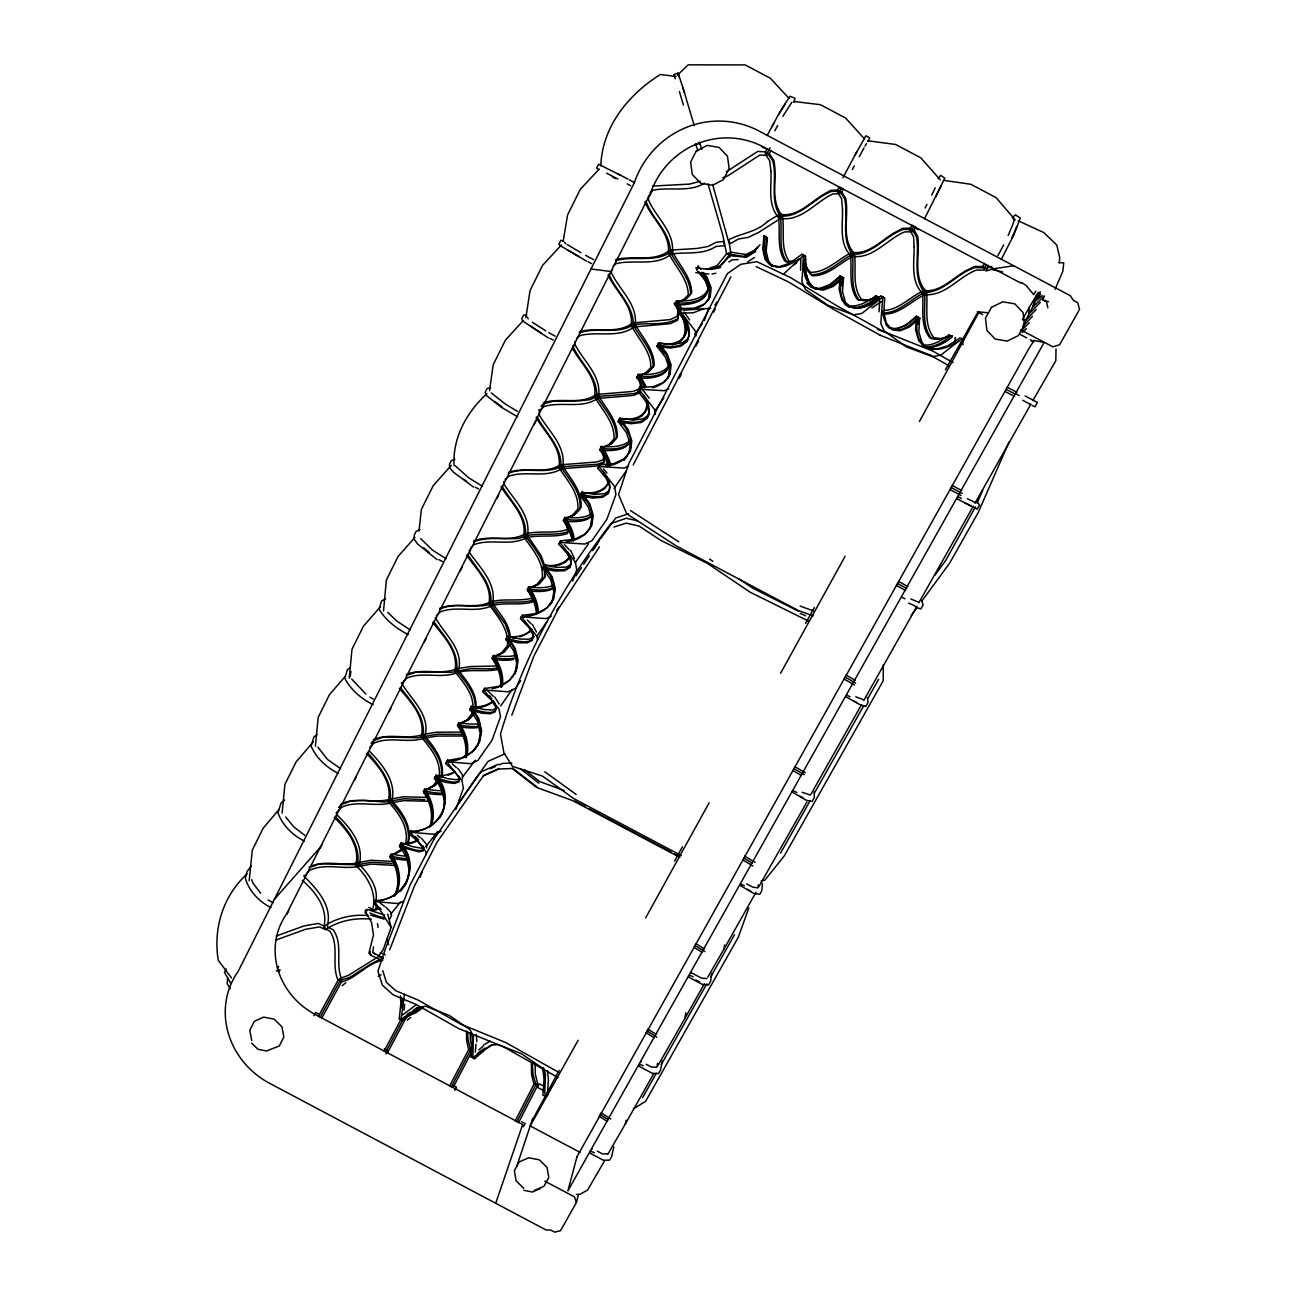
<?xml version="1.0" encoding="UTF-8"?>
<svg xmlns="http://www.w3.org/2000/svg" width="1297" height="1297" viewBox="0 0 1297 1297"><rect width="100%" height="100%" fill="white"/><g stroke="black" fill="none" stroke-linecap="round" stroke-linejoin="round"><path stroke-width="1.5" d="M475.902 707.805C477.377 692.922 466.628 681.055 458.263 670.014L454.971 671.506C462.672 682.027 473.146 692.744 472.902 706.654M509.364 635.53L505.522 624.424L490.769 603.916C493.152 584.136 477.166 569.675 467.568 554.273M568.102 526.631L568.07 531.673C552.49 537.12 534.802 530.878 519.594 538.255C504.355 539.957 488.434 535.953 473.843 541.838M475.026 708.097C476.356 693.23 465.039 681.671 456.625 670.76C459.349 651.11 443.963 636.26 433.668 621.409M531.883 595.307L531.835 598.193C518.346 601.743 504.03 598.047 490.477 601.954L491.028 605.861C504.517 601.986 518.751 605.699 532.175 602.116L532.24 597.544L528.463 590.589L528.236 587.119M442.018 776.968C444.79 760.885 434.576 747.25 424.67 735.788L421.428 737.215C430.653 748.337 441.369 761.047 439.099 776.53M462.397 779.075L462.478 774.795L457.792 768.31M800.573 270.279L800.816 259.06M441.175 776.06C443.671 760.35 432.582 747.542 423.033 736.501C426.065 716.982 411.279 701.726 400.335 687.442M792.094 792.062L806.345 800.281L812.133 801.497L814.338 797.574L814.24 791.592M405.783 842.758C408.782 826.74 398.649 812.976 388.419 801.87L391.613 800.492C401.973 811.598 411.716 825.557 408.701 841.575L406.512 844.379M544.724 1093.711L545.437 1074.273L542.033 1067.853L521.426 1053.715L498.08 1044.539L490.736 1045.252L472.854 1057.574L473.389 1036.06L469.936 1029.623L449.297 1015.454L425.983 1006.31L418.688 1007.056L401.065 1019.491M373.033 908.062C376.503 891.525 367.294 876.594 355.929 865.456L359.074 864.126C368.089 873.854 377.913 885.673 376.098 899.826M407.842 842.337C411.1 826.092 400.595 812.198 390.008 801.173C393.283 781.799 379.146 766.105 367.537 752.406M648.549 195.96L648.387 199.641C655.682 217.28 674.278 231.158 672.462 251.748L668.425 252.558C670.225 232.503 651.905 219.08 644.917 201.846M604.37 456.268L604.078 461.862L597.593 464.245L560.807 466.807C562.412 446.849 545.291 433.052 537.088 416.564M309.318 867.742L319.516 863.802L357.502 864.791C361.02 845.579 347.515 829.432 335.275 816.316M879.058 311.815L879.69 300.791M567.454 526.323L567.259 529.533C553.738 534.153 539.001 530.197 525.22 533.959L525.771 537.915C539.503 534.186 554.159 538.142 567.616 533.472L567.924 528.349L564.341 520.891M803.605 257.13L801.886 281.757L805.388 289.393L827.778 305.265L853.491 314.831L861.792 313.452L882.754 297.045M547.253 1095.722L548.436 1079.671L547.447 1070.609M762.393 883.5L761.874 890.504L759.718 894.33L753.8 893.471L739.793 885.235M882.609 298.942L880.793 323.504L884.278 331.124L906.652 346.996L932.397 356.594L940.714 355.216L960.266 340.041M1059.292 262.837L1059.698 257.357L1056.779 245.084L1043.89 232.601L1018.275 220.83M1038.362 292.36L1029.332 307.259L1028.797 314.263L1022.684 326.601L1032.542 316.241M227.656 977.906L227.186 983.645L230.153 988.736M758.226 884.846L757.967 887.894L752.763 887.132L746.586 883.857M475.286 1052.078L475.983 1044.263M641.269 384.674L640.994 387.754L649.23 398.228M383.523 610.936L386.376 580.002L398.017 556.543L414.91 537.38M708.454 300.596L709.329 291.241L705.211 280.606L697.802 271.316M349.25 678.218L351.99 649.262L363.436 626.208L380.41 606.737M748.807 907.965L738.35 937.164L645.549 1101.445L633.374 1108.789M315.382 746.245L318.203 717.354L329.454 694.673L345.197 676.434M282.098 813.122L284.967 784.28L296.04 761.988L313.404 741.689M249.17 880.793L252.299 850.102L263.194 828.183L279.374 809.069M603.786 454.339L603.251 459.689L596.815 461.991L560.515 464.796L561.066 468.784L596.879 466.028L603.608 463.629L604.207 457.954L600.511 446.59M404.048 1010.201L404.648 1004.381M419.012 531.008L421.347 509.526L433.198 485.662L451.291 465.364M668.295 378.092L669.398 368.364L665.507 357.421L657.109 346.396L658.779 343.008L667.209 354.032L671.1 364.976L669.998 374.703L663.951 382.21L653.461 386.652L639.632 387.495L637.929 390.916M327.46 925.312C332.372 905.241 316.614 888.883 303.693 875.815M323.65 927.647C328.79 908.938 315.625 891.996 302.379 880.323M375.563 954.462L372.774 952.549L373.487 946.956M707.757 977.192L724.066 948.901L724.569 944.978M629.077 452.491L630.196 444.06L626.548 432.841L618.361 421.638L619.966 418.396L628.153 429.615L631.817 440.834L630.488 450.934L624.246 458.846L613.643 463.678L599.733 464.877L598.128 468.152M401.324 1017.561L404.437 994.377M640.702 382.745L639.891 388.63L633.179 391.418L596.442 394.466L597.009 398.487L633.26 395.472L640.28 392.586M350.239 676.321L350.92 671.441M489.553 390.737L493.168 364.83L505.457 340.106L523.145 320.716M711.745 973.285L710.626 981.262L708.519 984.99L702.504 984.472L688.561 977.095L688.723 976.219M590.135 528.884L591.675 518.427L588.254 506.932L580.294 495.551L581.818 492.455L589.795 503.836L593.232 515.347L591.691 525.788L585.255 534.088L574.522 539.309L560.58 540.849L559.039 543.962M525.869 317.733L530.051 290.544L542.551 265.366L561.471 244.906M954.479 343.835L955.484 337.431L955.322 338.322M552.409 600.414L553.868 591.432L550.674 579.662L542.924 568.118L544.367 565.168L552.133 576.727L555.343 588.481L553.608 599.263L546.994 607.936L536.147 613.53L522.14 615.41L520.681 618.377M563.141 241.534L567.6 214.897L580.326 189.265L599.117 169.242M678.25 309.902L677.164 316.338L670.16 319.597L632.985 322.921L633.552 326.974L670.241 323.683L677.569 320.31L678.72 313.452L675.769 304.373M690.669 973.334L690.815 972.474L701.515 978.133L706.816 978.603M657.919 1065.615L684.881 1018.388L685.837 1012.714M514.796 674.245L516.741 663.14L513.758 651.126L506.203 639.421L507.581 636.6L515.152 648.305L518.152 660.335L516.206 671.424L509.429 680.455L498.47 686.405L484.413 688.594L483.035 691.431M600.787 165.935C602.213 126.668 628.218 94.697 660.303 74.496L676.045 76.474M478.48 743.084L480.263 733.567L477.491 721.31L470.13 709.459L471.443 706.768L478.82 718.635L481.609 730.892L479.468 742.306L472.53 751.676L461.456 757.983L447.368 760.48L446.055 763.155M662.248 1061.011L660.578 1069.928L658.503 1073.576L652.391 1073.365L638.61 1066.069L638.821 1065.08M657.595 1063.329L656.849 1067.22L651.451 1067.026L646.165 1064.237M407.063 881.068L409.204 870.79L406.82 858.079L399.849 845.936L401.032 843.504C421.412 865.034 404.648 901.204 375.238 900.41L374.071 902.825M640.669 1062.405L640.88 1061.432M607.936 1154.054L625.284 1124.061L626.111 1120.268M613.87 1146.759L611.665 1156.551L609.639 1160.118L603.413 1160.231L589.795 1153.017L590.07 1151.931M591.805 1149.434L592.081 1148.364M1020.658 329.811L1052.84 346.818L1059.633 344.726L1079.542 309.383L1077.694 302.639L1073.349 300.353L1070.317 295.7L759.069 131.046A90.725 88.196 -74.9 0 0 634.249 182.926L238.081 971.55A79.928 74.091 32.5 0 0 269.63 1083.319L545.924 1229.913L550.82 1230.107L554.694 1232.15L560.531 1230.691L576.403 1202.497L578.397 1194.683M793.926 102.398L794.98 98.296L790.003 96.237L780.324 111.153L767.143 135.472M696.846 270.003L698.013 266.128M658.519 342.83L657.32 346.721A49.124 21.968 17.9 0 1 664.323 353.757M619.755 418.137L618.539 422.044A48.702 19.795 17.9 0 1 621.717 424.654M581.672 492.082L580.44 496.021A48.297 17.688 17.9 0 1 586.487 500.95M544.286 564.649L543.038 568.605A47.892 15.661 17.9 0 1 547.804 572.042M507.549 636L506.284 639.972A47.503 13.716 17.9 0 1 509.591 642.112M471.443 706.119L470.163 710.091A47.114 11.819 17.8 0 1 473.518 712.085M435.97 775.006L434.673 778.994A46.724 9.987 17.7 0 1 438.062 780.843M401.097 842.71L399.8 846.698A46.368 8.22 17.6 0 1 403.221 848.416M1036.433 295.392L1032.493 307.438L1028.797 314.263L1040.356 302.331M516.79 1166.279L532.743 1118.371M495.713 1203.276L522.675 1124.531L316.209 1015.016A73.118 67.622 27.8 0 1 286.767 913.672L650.364 193.545A82.1 80.009 -74.4 0 1 763.625 147.015L1021.209 283.265M387.738 914.142L391.143 927.355L383.199 949.631L378.4 956.392L383.345 958.288M420.179 877.307L422.206 871.649M455.717 809.539L463.386 788.268L461.991 780.778L447.903 763.252M572.658 581.186L576.743 569.983L575.382 562.12L559.834 542.373L584.752 544.059L591.951 540.687L606.899 519.238L615.929 494.497L614.6 486.521L598.938 466.498M704.32 320.554L708.908 308.086M511.829 715.198L533.748 656.379L558.553 608.633L599.473 546.831M389.7 949.777L414.327 886.224L437.332 841.785L483.684 775.379L499.069 768.489M1012.065 237.594L1016.767 226.408M1008.158 235.519L1012.876 224.349L1014.205 219.825L1013.265 218.739M1040.275 291.695L1032.493 307.438L1044.377 295.911M975.474 506.868L945.724 560.401L934.959 575.106M977.079 503.171L982.721 490.217M1009.017 442.001L978.149 512.704L949.712 563.044L921.648 601.322M979.122 311.929L919.443 421.509M516.903 1121.727L535.985 1084.47L532.954 1074.224L532.321 1062.827M518.541 1122.716L537.671 1085.362L534.315 1083.595L515.185 1120.932M917.011 606.169L863.883 700.234M1055.045 289.344L1062.859 271.203L1063.751 262.886L1059.065 262.61M531.721 1121.435L559.169 1070.43M973.366 506.154L918.762 602.91M867.936 141.535L869.703 137.822L865.877 135.796L855.307 154.667M861.451 704.855L811.063 794.056M935.64 197.16L940.876 186.265M931.716 195.101L935.234 187.838M409.739 833.614L410.987 831.069C440.283 832.642 456.706 796.601 435.938 775.736L434.69 778.297C442.99 789.111 448.405 805.68 439.732 817.726M1047.879 307.859L1046.566 301.909L1042.707 299.866L1044.182 296.867M453.804 1086.14L471.395 1052.402M696.57 269.776L698.321 266.225L700.802 269.322M687.994 338.549L682.708 342.651L672.203 344.483L658.908 342.927L656.995 346.494L670.29 348.066L680.795 346.25L687.394 341.143L689.323 333.232L686.259 323.245L678.412 312.237L680.277 308.621L694.057 308.151L704.384 304.13L710.253 297.045L711.113 287.691L706.978 277.055L703.266 272.419M449.556 1086.124L468.995 1048.949L472.335 1050.716M451.291 1086.918L470.665 1049.824L468.006 1039.772L467.698 1032.234M1030.888 404.113L974.971 503.268M286.994 914.093L288.696 910.737M320.456 847.8L322.191 844.379M354.519 780.372L356.27 776.887M389.165 711.761L390.948 708.211M424.411 641.934L426.243 638.319M460.305 570.875L462.154 567.194M496.832 498.534L498.713 494.805M534.007 424.897L535.937 421.087M571.864 349.914L573.825 346.04M610.433 273.57L612.427 269.614M649.7 195.782L651.726 191.761M313.906 1015.664L315.576 1012.373L319.094 1014.238M226.197 968.891L224.462 972.28L230.477 982.915M625.284 1124.061L653.834 1073.446M684.881 1018.388L704.384 983.807M984.439 263.421L982.623 266.923L986.336 268.884L988.136 265.382M986.304 264.377L984.472 267.912L975.101 267.506C956.943 273.051 944.427 292.311 924.599 292.522C910.705 298.845 899.502 312.723 883.403 312.966M434.106 838.981L410.079 885.073L385.355 948.982L377.93 971.21L382.42 985.234L393.137 994.848L416.045 1004.445L458.473 1028.44L503.901 1047.036L558.018 1077.564M633.195 464.958L730.924 276.845M679.288 378.108L681.136 374.557M695.873 346.202L698.629 340.884M713.366 312.512L715.214 308.978M724.066 948.901L756.005 892.271M771.861 126.928L773.725 123.345M774.86 130.802L777.649 125.42M401.016 1019.41L383.961 1051.332M404.502 1016.816L385.695 1052.126M407.015 1016.07L387.317 1053.115M912.034 225.111L910.202 228.612L913.915 230.574L915.747 227.072M945.432 337.56L940.098 339.279L931.684 338.517C920.967 325.628 925.863 307.827 924.599 292.522C911.791 276.618 920.059 254.909 916.379 236.427L912.05 229.585L913.899 226.067M386.052 1053.942L387.771 1050.667L384.252 1048.803M842.937 177.802L856.863 151.636M852.388 169.534L854.285 165.951M389.603 919.346L391.532 915.698L391.078 912.569L385.955 907.203M839.645 186.817L837.797 190.302L841.51 192.264L843.358 188.778M782.383 216.194C801.708 216.291 814.289 198.084 831.296 191.421L839.645 191.291L841.51 187.773M599.944 464.618L597.949 468.363L606.121 478.204L609.72 486.861L608.471 493.427L602.586 497.27L592.794 498.064L580.099 495.794L582.045 492.179L594.723 494.433L604.532 493.622L608.942 490.72M560.839 540.492L558.829 544.254L567.162 553.543L571.02 561.569L570.08 567.486L564.552 570.745L555.084 571.053L542.697 568.443L544.627 564.811L557.013 567.405L566.497 567.065L570.648 564.617M522.448 614.956L520.437 618.734L528.917 627.521L533.018 634.93L532.386 640.215L527.182 642.89L518.038 642.745L505.927 639.81L507.889 636.162L519.984 639.064L529.144 639.194L534.348 636.503M365.17 913.153L367.164 909.44L384.544 914.985M447.741 759.896L445.698 763.722L454.485 771.504L459.041 777.746L458.976 781.864L454.404 783.453L445.876 782.399L434.333 778.865L436.295 775.184L447.854 778.686L456.382 779.708L459.43 778.638M411.392 830.42L409.349 834.263L418.25 841.558L423.033 847.249L423.244 850.8L418.963 851.87L399.444 846.584L401.422 842.888L412.722 846.682L420.958 848.125L423.811 847.395M375.692 899.68L373.633 903.539L381.172 909.229M925.085 207.99L926.998 204.423M678.412 312.237L680.39 308.556M639.778 387.333L637.8 391.046L645.809 401.454L649.149 410.76L647.56 417.991L641.334 422.449L631.185 423.746L618.199 421.817L620.128 418.234L633.098 420.147L643.263 418.818L649.505 414.343M924.534 218.739L944.783 178.111L940.617 175.338L938.169 178.694M767.273 148.539L765.408 152.008L769.105 153.97L770.985 150.501M770.094 147.745L767.257 152.997L772.59 160.374C777.843 178.564 769.008 199.835 780.372 216.226C782.707 231.304 777.535 248.521 786.793 261.848L792.354 262.026M859.23 156.742L864.029 147.907M454.68 1090.355L456.447 1087.097L452.929 1085.232M997.879 255.622L1003.651 244.971M1001.3 259.351L1013.93 234.708L1020.269 218.026L1015.389 214.88L1012.195 217.847M674.553 861.127L682.368 846.925M805.567 623.435L814.37 607.466M945.4 369.791L978.084 311.831M578.138 1040.291L530.214 1125.942L580.067 1152.384M645.614 917.952L709.183 802.713M780.583 673.273L845.125 556.251M523.34 1126.769L525.155 1123.542L521.621 1121.678M864.986 146.139L866.509 143.448M1029.332 307.259L1022.393 319.629L1025.473 320.748L1036.254 309.432M604.564 1160.799L587.509 1190.192L579.937 1194.278L576.338 1194.407M806.929 801.984L758.81 886.71M642.518 1097.732L656.363 1073.203M661.308 1064.448L706.8 983.823M710.756 976.819L734.491 934.764M780.567 853.086L810.301 800.427M814.257 793.391L863.802 705.6M867.758 698.58L878.653 679.271M593.961 548.858L596.928 543.735M321.721 1018.323L341.711 981.44L338.371 979.657L318.365 1016.54M320.1 1017.334L340.041 980.548L350.028 977.208L370.148 964.482L379.373 959.569L382.712 959.472M782.821 116.341L791.883 102.236M778.913 114.266L785.252 103.955M1035.865 291.193L1033.725 294.614L1026.122 285.486L1021.096 282.195M1040.616 293.916L1036.611 300.353L1042.269 295.57M1032.817 400.676L1055.807 360.679L1056.001 348.974M575.917 575.998L581.494 567.551M583.731 564.179L589.324 555.732M592.664 550.674L599.376 540.541M468.347 789.387L480.847 771.974L498.016 764.29M475.886 778.378L488.126 761.339L504.922 753.816M457.792 804.578L476.242 777.86M433.701 839.564L468.703 788.852M694.673 334.496L702.18 323.65M714.906 304.973L717.16 301.731M678.299 377.622L681.606 372.839M654.774 411.052L663.869 397.952M614.065 488.402L626.386 470.698M575.236 562.736L588.465 543.767M537.104 635.725L546.864 621.749M556.591 610.465L558.845 607.223M500.707 705.876L512.299 689.356M520.697 680.649L515.136 688.594L508.132 691.804L483.749 689.988L499.102 709.216L500.48 716.819L492.001 740.279L477.782 760.528L470.86 763.674L446.735 761.793A48.654 35.57 20 0 0 460.662 758.794M475.221 760.204L462.543 777.114M437.689 831.409L425.854 846.714M400.497 891.363L406.691 882.771M400.449 902.015L390.494 914.547M600.495 538.855L615.67 518.054L628.607 513.725M656.785 346.299L659.038 343.219A49.545 27.075 36.6 0 0 687.134 323.991M911.126 615.67L916.979 607.693M618.037 421.525L620.209 418.607A49.075 28.404 36.6 0 0 647.592 407.647M474.653 749.666L478.123 744.981M580.018 495.357L582.11 492.584A48.621 29.669 36.6 0 0 609.071 482.192M542.6 568.054L544.61 565.395A48.167 30.901 36.6 0 0 570.875 555.683M549.912 605.099L552.117 602.213M505.879 639.34L507.824 636.827A47.73 32.085 36.6 0 0 530.197 630.796M469.838 709.329L471.703 706.946A47.292 33.219 36.7 0 0 492.86 701.353M402.102 847.476L399.638 850.621L389.83 856.263L402.135 849.957M623.857 460.5L627.602 455.75M434.43 778.135L436.23 775.865A46.87 34.306 36.9 0 0 454.339 771.764M437.738 782.367L435.614 785.058L423.292 791.202L433.036 785.804L437.851 779.74M472.87 712.604L466.969 719.9L457.306 725.023L469.611 719.057L474.637 712.831M399.525 845.871L401.259 843.715A46.449 35.359 37.1 0 0 417.731 840.099M510.37 644.479L504.225 651.953L491.936 657.757M365.316 912.31L366.986 910.283M278.725 966.395L277.363 968.048L278.742 971.648L280.103 969.994L276.277 970.95M613.886 527.068L626.289 523.129L639.21 526.128L660.805 540.395L707.173 563.255L750.282 592.275L809.166 621.425M437.235 782.431L434.641 785.528L424.411 790.894A46.416 35.392 36 0 1 430.782 825.492M247.127 873.919C222.987 895.854 213.081 928.409 218.253 960.315L231.45 977.873M473.713 713.642L468.639 719.592L458.473 724.683A46.838 34.338 35.9 0 1 465.866 756.978M509.397 645.42L503.187 652.553L496.475 655.747M608.682 444.887L614.016 438.84C614.81 422.627 602.457 410.5 594.983 397.352L598.468 395.617C606.023 408.75 618.15 420.958 617.291 437.17L611.617 443.623L602.003 447.724M274.348 899.356L320.327 847.233M338.695 807.431L341.16 804.675L351.325 800.93L364.506 800.476L384.982 802.065L404.032 798.741L424.816 799.649M486.991 393.575C466.839 412.041 452.426 437.705 454.08 465.655M371.104 743.246L373.52 740.587L383.669 737.02L417.812 737.734L437.089 734.232L461.829 734.361M305.087 875.329L309.675 870.352C325.012 862.829 342.327 869.639 358.329 866.526L356.724 863.072C341.095 866.104 324.169 859.538 309.205 867.028M336.101 813.057L341.516 807.318C357.113 799.925 374.768 807.22 390.835 802.924L389.23 799.422C373.536 803.637 356.286 796.553 341.062 803.897M369.84 747.348L373.844 743.197C389.716 736.015 407.761 743.716 423.827 738.236L422.206 734.702C406.528 740.052 388.889 732.546 373.406 739.712M647.495 372.612L653.072 366.873C653.526 350.449 640.572 338.468 633.26 324.947C633.893 304.876 615.799 291.63 609.006 274.089M1021.809 330.281L1029.234 322.742M402.881 682.125L406.82 678.136C422.968 671.181 441.434 679.206 457.501 672.592L455.879 669.009C440.202 675.478 422.157 667.631 406.399 674.57M757.918 247.532L752.909 252.558L745.045 257.536M436.392 615.735L440.25 611.925C456.706 605.261 475.626 613.497 491.644 605.764L490.007 602.148C474.394 609.703 455.896 601.613 439.861 608.277M540.946 406.253L543.573 403.707L553.527 401.211L580.472 400.805L590.346 399.589L596.717 396.477L633.941 393.688L640.718 390.835M677.391 75.194L688.188 64.85L745.143 64.899L770.337 78.225L788.981 98.345M470.422 548.193L474.216 544.578C490.963 538.239 510.386 546.604 526.323 537.769L524.685 534.121C509.137 542.746 490.169 534.51 473.843 540.833M760.026 244.825L752.892 251.553L743.327 256.352L728.282 253.985L731.135 252.202L746.18 254.536L755.454 249.883M783.112 274.559L803.735 255.25A53.42 26.362 -69.1 0 0 841.785 277.088A53.469 27.367 -54.5 0 0 876.464 301.488M1022.117 332.632L1026.446 328.595M505.133 479.614L508.846 476.177C525.917 470.244 545.842 478.609 561.698 468.72L560.061 465.023C544.594 474.686 525.139 466.417 508.505 472.367M251.213 865.942L246.981 871.633L245.36 878.426C249.121 891.055 259.205 901.918 271.008 907.576M539.471 410.598L544.01 406.561C561.406 401.065 581.867 409.333 597.625 398.422L595.972 394.693C580.618 405.345 560.644 397.141 543.686 402.654M576.792 338.225L579.727 335.696C597.495 330.703 618.474 338.76 634.136 326.876L632.482 323.083C617.226 334.707 596.733 326.682 579.435 331.692M478.836 1049.873L483.262 1046.079M284.692 800.038L280.979 803.216L277.963 812.862C282.373 825.2 292.733 835.398 304.422 841.072M895.141 329.049A51.523 27.529 -66.4 0 1 889.758 328.06L896.308 329.114L905.906 325.158L916.071 316.517L919.784 318.219L909.602 326.876L900.021 330.848L891.996 329.649L886.37 323.31L883.824 312.382L884.667 297.937L880.874 296.186M407.307 1020.172L410.695 1017.351M402.67 1014.886L416.483 1004.575M345.796 982.769L342.246 985.671M613.205 265.966L616.075 263.615C634.217 259.189 655.731 266.906 671.279 254.066L669.609 250.24C654.482 262.805 633.471 255.071 615.816 259.53M810.933 286.994L819.509 288.485L829.545 284.756L840.002 276.277L843.617 277.931L833.16 286.426L823.141 290.155L814.581 288.68L808.388 282.033L805.259 270.814L805.599 256.109L801.903 254.407M317.019 734.556L313.89 737.004L311.134 746.164C316.241 758.161 326.844 767.711 338.42 773.434M650.251 192.41L653.04 190.254C669.982 186.655 689.291 192.734 704.628 183.136M793.796 264.993L796.731 262.821M350.32 667.598L347.353 669.674L344.856 678.331C350.725 689.923 361.506 698.84 373.001 704.611M422.952 1007.801L415.445 1012.957L406.674 1016.637M871.892 308.005L881.23 301.601M728.865 261.994L732.011 259.87L738.042 259.562M726.255 171.885L757.675 151.457L765.052 151.798L766.997 155.413L759.783 155.056L727.925 175.776L722.624 177.916M747.834 261.735L754.497 257.503M755.632 251.44L746.488 257.228L731.719 255.866M422.887 1006.634L414.959 1011.644L408.555 1014.011M492.698 1044.75L486.099 1048.803L474.297 1058.952L471.46 1056.212M483.408 1045.204L490.25 1041.021M385.582 598.663L381.399 601.176L379.178 609.331C385.825 620.42 396.769 628.737 408.182 634.557M421.314 1006.894L414.505 1010.833L402.459 1020.852L399.719 1018.161M645.906 201.003C652.002 219.015 670.484 232.082 670.452 252.153C654.304 263.226 633.487 255.136 615.718 260.794M394.337 854.139L401.211 850.378M377.557 957.17L348.617 975.214L339.684 978.619L341.354 981.991C356.805 978.343 367.083 962.844 382.664 960.445M378.205 976.349L381.075 974.809M631.607 325.823C615.637 334.594 596.166 326.828 579.337 332.859M326.147 929.155C339.49 920.53 355.637 917.563 371.315 919.184M324.915 925.636C337.771 917.482 353.173 914.126 368.283 915.601M496.735 655.325L501.517 652.894L507.289 645.89C509.364 629.726 497.983 616.837 489.115 604.694L492.455 603.137C499.702 613.757 509.916 624.133 510.272 637.719M674.181 303.433L686.389 298.602L691.706 292.911C691.479 276.764 678.898 264.993 672.251 251.229L668.636 253.077C675.234 266.89 687.977 278.628 688.285 294.759L683.292 300.11L679.644 301.439M419.936 529.598L416.029 531.511L414.246 535.11L414.083 539.114L417.715 544.124L437.057 559.639M668.717 388.597L664.275 390.721L638.789 389.197M528.706 588.546L536.618 584.736L542.243 578.04C543.946 561.844 532.192 549.231 523.793 536.731L527.182 535.126L541.108 555.635L545.064 566.643M627.797 466.385L624.149 468.104L600.884 466.628M551.42 616.14L546.102 618.604L521.443 616.853A49.497 33.236 21.2 0 0 543.67 566.627A49.756 17.639 31.9 0 0 567.583 551.987M566.092 518.281L572.366 515.428L577.83 509.04C579.111 492.828 567.032 480.474 559.104 467.65L562.541 465.98C570.567 478.771 582.385 491.239 581.04 507.467L575.22 514.26L565.508 518.67M531.689 587.363L538.352 584.347L544.416 577.554C546.329 561.115 534.202 548.404 525.496 535.937C527.506 516.06 510.937 501.955 502.036 486.002M490.542 768.699L495.616 766.43M499.005 764.922L502.393 763.398L511.861 763.041M483.327 775.898L498.745 769.008L512.153 768.521L536.536 787.409L572.82 800.671L679.92 857.43M441.077 831.199L434.252 834.247L410.387 832.317L425.546 851.059L426.243 854.739M403.351 901.35L398.292 903.587L376.649 901.755M559.266 467.487C543.248 474.28 524.62 466.498 508.408 473.356M495.713 708.632L492.438 710.059L483.603 709.475L471.784 706.265L469.822 709.929L481.641 713.172L490.477 713.772L495.357 711.648L495.697 706.962L491.368 700.137L482.727 691.885L484.77 688.075L493.379 696.359M728.703 257.195L730.211 256.53M534.299 1190.419L543.881 1186.333L548.777 1177.563L547.091 1167.462L539.455 1159.891L528.803 1157.751L519.222 1161.885L514.358 1170.672L516.076 1180.756L523.68 1188.295M540.119 1188.684L532.337 1192.008L523.696 1190.289M565.865 518.476L574.101 514.99L580.018 508.521C581.494 492.066 569.043 479.631 560.807 466.807M609.59 465.947A48.573 29.718 35.7 0 0 600.689 448.292L610.482 444.417L616.221 438.305C617.226 421.865 604.483 409.657 596.717 396.477C597.868 376.47 580.245 362.949 572.739 345.942M704.109 308.589L693.425 312.772L681.428 313.209M275.596 940.163L305.379 929.333L319.581 926.901L325.693 929.754L324.428 926.253L318.349 923.448L304.195 925.88L276.229 936.029M639.421 375.563L645.874 373.212M527.117 589.308L539.406 583.682L545.389 576.549L545.129 568.621M868.844 300.061L877.339 296.997A51.604 24.708 -56.7 0 1 844.12 302.914M454.874 459.333L451.275 460.613L449.443 464.277L449.621 467.666L453.512 472.221L473.454 487.04M488.872 604.564C473 608.925 455.328 601.824 439.845 609.185M679.417 301.455L685.156 299.542L690.571 294.176C690.426 277.801 677.293 266.015 670.452 252.153M406.399 675.429L416.515 672.057L451.178 672.349L470.698 668.636L492.195 668.83L497.853 667.793M709.783 268.057L717.014 265.674L726.92 253.434L730.47 253.531L720.581 265.788L711.259 268.868M873.919 298.505L868.974 300.126L861.435 299.364C851.74 286.345 856.474 269.127 854.48 254.115L850.443 254.698C852.356 269.679 847.8 286.815 857.593 299.769L865.602 300.58L878.847 296.867M675.251 78.793L673.921 74.496L678.153 73.135L684.557 92.849M544.659 1095.641L548.453 1094.473M948.788 336.717L952.225 335.696L938.606 339.214L930.079 338.128C919.622 325.385 923.934 307.973 922.572 292.846L926.593 292.263C928.052 307.405 923.513 324.882 933.905 337.706L941.914 338.728M991.719 266.452L988.087 267.506L986.012 271.024L991.492 269.403L1002.662 271.965M700.218 181.24L689.68 184.093L652.813 186.055M532.662 600.316C519.011 603.964 504.517 600.122 490.769 603.916M713.69 269.046L720.71 267.506M711.988 274.056L715.831 273.229M490.444 387.835L487.121 388.484L485.273 392.197L485.775 394.953L500.61 406.804L517.584 416.84M357.502 864.791L371.493 862.229L391.937 863.462M495.178 666.042L470.163 666.577L456.349 668.814L456.901 672.705C470.163 668.717 484.008 672.105 497.383 669.625L497.189 665.572M761.128 880.89L764.76 880.258L784.199 856.02L883.208 680.779L883.289 665.021M993.697 268.722L1013.751 265.772M462.818 732.075L436.522 732.205L422.757 734.572L423.292 738.431L436.781 736.096L463.126 735.999M884.684 310.469C899.696 309.286 910.364 296.494 923.675 290.706L925.491 294.387C911.742 300.499 900.588 313.793 884.749 314.117L882.544 311.231A53.372 24.416 -68.2 0 0 917.903 317.36A53.566 29.296 -53.5 0 0 958.548 341.143M633.26 324.947C648.046 322.045 664.437 326.455 677.991 318.559L678.834 311.815L676.888 306.368M683.308 310.161L710.707 308.362M427.459 797.444L403.48 796.747L389.732 799.26L390.267 803.086L403.724 800.622L429.453 801.287M608.017 1153.811L602.521 1153.892L597.301 1151.12M733.956 255.266L730.519 255.298L719.057 267.182L708.859 269.403L696.116 268.025L698.775 267.993M526.631 315.09L523.615 315.058L521.734 318.851L522.594 320.926L548.258 337.852M912.05 229.585L903.198 229.456C885.332 235.697 872.541 254.925 852.486 254.374C838.786 261.151 827.308 275.159 810.949 274.624L806.361 268.511L804.74 261.605M1042.707 299.866L1048.543 301.747M394.401 861.548L370.926 860.251L357.226 862.894L357.761 866.688L371.185 864.094L394.612 865.423M867.142 300.677L859.23 300.174C849.211 287.075 854.301 269.565 852.486 254.374C840.375 238.226 848.968 216.745 844.477 198.392L839.645 191.291M696.019 267.912L698.888 268.106M794.299 261.394L789.014 261.021C780.032 247.776 784.88 230.85 782.399 215.951L778.346 216.518C780.762 231.385 776.06 248.23 785.107 261.394L792.613 261.929M988.492 312.788L977.387 311.766L982.672 314.571M706.298 268.819L711.923 269.436M695.792 272.581L708.924 274.04M793.553 101.442L820.369 104.684L845.563 118.011L864.596 139.022M591.01 268.998L610.984 271.527M867.936 140.789L895.611 144.486L920.805 157.812L940.276 179.829M944.103 180.396L970.869 184.287L996.08 197.614L1015.227 219.89M546.523 1096.014L542.859 1095.317L544.043 1079.526L542.73 1067.496M1031.488 341.143L1033.741 341.597L1030.223 339.733M474.767 1057.947L471.022 1057.217L472.432 1041.556L471.768 1033.644M403.027 1019.896L399.2 1019.118L400.854 1003.586L400.4 995.788M810.349 795.012L802.113 792.289M637.459 520.827L626.305 518.233L610.952 523.534C562.168 586.876 523.145 657.239 500.48 734.102L503.917 752.844L512.396 766.316L542.584 776.141L573.631 798.53L681.298 855.598M384.139 919.119L370.683 915.196M563.449 241.047L560.774 240.318L558.845 244.176L560.061 245.571L586.682 261.2M863.98 699.894L855.842 696.813M915.001 605.958L908.565 603.105M915.309 607.012L920.821 608.99L923.14 604.872L921.713 601.111M918.941 602.44L910.883 598.987M800.152 606.088L813.3 610.822M813.154 615.88L798.255 610.498L676.369 545.956L626.743 513.839L618.539 494.546L628.899 463.386L727.374 273.618L740.798 264.312L756.848 261.67L790.408 277.526L836.143 305.346L882.495 331.059M564.276 790.538L539.73 781.588L524.685 769.915M877.388 329.357L884.473 331.983M919.8 318.089L916.233 316.727A51.556 27.529 -67.2 0 1 888.299 327.509M879.139 297.694L875.653 296.348A51.556 27.529 -67.2 0 0 875.507 302.396M843.601 277.785L839.953 276.374A51.604 25.664 -67.9 0 1 806.88 282.681M882.398 331.011L932.348 350.855M880.306 335.291L930.338 355.183M590.8 1151.233L594.366 1152.709M639.632 1064.253L643.231 1065.794M381.561 960.023L370.407 955.224L370.115 951.463M380.313 952.728L385.29 954.884M971.307 506.073L964.903 502.96M689.615 975.231L693.23 976.819M975.263 502.555L967.286 498.729M740.782 884.084L744.413 885.738M542.535 1085.443L539.228 1083.935L537.461 1087.372L544.124 1090.761M800.184 613.351L805.55 615.799M793.18 790.765L796.828 792.483M756.135 266.598L788.171 281.757L833.744 309.464L880.387 335.339M1032.104 405.426L1034.974 406.804L1037.405 402.475L1025.116 395.942M846.844 695.176L849.989 696.7M901.837 597.22L904.998 598.792M798.498 611.26L752.649 588.108L739.387 579.175M619.901 174.998L598.582 164.233L596.636 168.156L599.003 169.583M958.191 496.832L961.385 498.47M606.639 173.198L617.891 179.002M617.194 173.522L627.861 179.067M304.86 835.349L293.803 826.919L285.697 816.98M268.057 900.005L273.213 902.696M410.241 629.953L396.785 621.052L387.722 612.33M369.807 697.154L373.325 699.002M340.544 768.683L327.541 759.475L317.797 747.04M372.774 952.549L382.907 957.851M482.03 486.035L468.509 477.669L455.101 465.655M475.14 487.153L478.48 488.904M446.022 558.748L432.323 549.993L420.666 538.644M438.808 559.607L442.39 561.488M1007.25 387.236L1016.897 392.326M1006.083 389.295L1015.729 394.385M555.148 336.199L548.777 332.632M549.815 338.29L553.203 340.073M517.422 411.344L505.327 404.048L491.304 392.942M761.598 146.642L765.506 148.717M838.089 187.108L842.012 189.184M914.612 227.575L918.535 229.65M991.135 268.074L995.058 270.149M1019.653 334.14L1026.689 337.869M629.272 179.878L634.46 182.618M627.245 183.898L630.699 185.73M1022.684 400.27L1030.564 404.486M1004.932 391.37L1014.578 396.46M593.588 259.659L585.579 255.298M588.173 261.799L591.594 263.615M853.572 700.834L856.733 702.504M799.909 796.212L803.038 797.866M323.877 928.036L329.86 931.197C339.652 945.545 331.221 964.319 337.901 979.754L341.63 979.17C334.966 963.509 343.478 944.475 333.361 929.981L327.201 926.707M1015.973 393.915L1019.183 395.601M747.51 889.32L750.606 890.958M574.863 801.06L585.563 806.734M589.13 808.615L671.149 852.097M674.716 853.977L678.282 855.874M695.841 979.981L699.407 981.878M544.772 1181.129L574.522 1196.904L576.403 1202.497M612.314 176.814L615.572 178.564M952.241 485.467L961.726 490.606M951.123 487.494L962.163 493.476M949.988 489.504L961.028 495.503M368.705 907.333L373.277 909.862M898.545 581.396L907.835 586.568M897.427 583.358L906.733 588.546M896.324 585.336L905.614 590.524M932.494 350.92L953.1 362.625M930.208 355.119L949.064 365.835M846.082 675.088L855.209 680.309M844.996 677.018L855.647 683.114M843.925 678.947L854.561 685.043M581.007 252.737L567.162 244.517M568.183 250.337L579.029 256.693M794.818 766.64L805.291 772.785M793.764 768.521L804.221 774.666M792.71 770.402L801.433 775.525M545.81 330.865L532.337 322.24M744.721 856.101L755.016 862.294M743.7 857.949L752.26 863.105M558.634 1072.311L505.96 1042.642L460.581 1024.095L418.201 1000.117L395.731 990.697L386.441 982.364L382.712 970.675M742.662 859.781L752.941 865.974M805.534 256.336L802.016 254.196L790.278 262.869L779.497 266.744L770.807 265.512L765.019 259.4L762.701 249.137L763.982 235.778L767.435 237.87L766.154 251.213L768.505 261.475L773.125 266.371M884.505 298.115L881.068 296.024L868.844 304.438L857.495 308.021L848.206 306.481L841.899 300.077L839.127 289.588L840.132 276.083L843.488 278.109L842.499 291.598L845.271 302.104L850.329 307.227M963.476 339.895L960.153 337.869L947.41 346.023L935.494 349.298L925.62 347.45L918.779 340.771L915.585 330.038L916.298 316.371L919.557 318.365L918.86 332.016L922.07 342.732L927.55 348.082M695.759 943.567L704.174 948.756M694.738 945.367L704.855 951.593M693.733 947.167L702.163 952.355M647.868 1029.088L656.152 1034.309M646.879 1030.839L656.817 1037.114M645.906 1032.607L654.174 1037.827M601.03 1112.729L610.806 1119.035M600.073 1114.447L608.212 1119.7M599.101 1116.182L607.239 1121.435M630.472 510.548L678.785 541.806M530.424 326.082L540.881 332.956M371.218 954.77L368.899 953.214L373.471 934.926L371.558 922.507L365.154 910.851L366.176 911.256L365.592 909.748M709.54 559.072L712.864 561.309M544.789 771.812L576.127 794.396M494.773 401.535L501.988 406.804M916.266 316.144L919.541 318.559A51.718 22.698 -53.6 0 0 918.033 324.185M840.18 275.904L843.374 278.255A51.637 24.562 -54.1 0 0 841.802 285.826M764.128 235.649L767.24 237.967A51.572 26.426 -54.7 0 0 772.769 266.371M380.199 903.101L384.706 906.522M520.081 768.57L538.887 783.145M512.477 768.002L536.828 786.874M365.835 694.008L351.682 679.028M463.856 479.16L466.628 481.414M417.326 835.284L420.293 837.732M423.795 547.739L429.145 552.473M452.118 763.803L456.495 767.694M334.204 817.402C346.883 829.658 360.615 846.163 355.67 865.05L359.301 864.515C364.295 845.109 350.498 827.989 337.431 815.327M251.699 1043.145L257.973 1049.305L266.517 1050.992L279.277 1045.966L283.848 1037.033L281.919 1026.802L274.202 1019.183L263.664 1017.107L254.325 1021.371L249.786 1030.321L251.748 1040.534M527.295 619.982L530.927 623.744M366.516 753.476C378.627 766.332 392.926 782.399 388.192 801.449L391.872 800.898C396.655 781.313 382.258 764.63 369.775 751.385M564.471 242.263L565.67 243.56M564.406 544.481L569.156 549.798M399.379 688.496C410.89 701.92 425.756 717.565 421.266 736.777L424.994 736.193C430.685 714.355 410.679 699.375 401.34 682.644M977.419 502.361L979.559 504.938L977.176 509.154L956.797 498.664M421.557 838.365L426.47 844.298L426.648 847.979M603.445 468.849L606.931 473.081M805.777 266.647L810.398 272.321C826.513 272.646 837.943 259.076 851.578 252.542L853.377 256.206C839.808 262.788 828.361 276.18 812.262 275.742L807.35 269.711L804.659 259.546M432.728 622.43C443.623 636.438 459.057 651.678 454.842 671.052L458.587 670.436C463.807 649.003 444.206 634.12 435.289 617.502M521.443 616.853L536.893 636.341L537.574 640.215M640.005 390.754L654.547 409.479L655.342 414.343M679.401 310.405L695.273 330.978L696.051 335.923M466.531 555.278C476.81 569.837 492.779 584.704 488.872 604.224L492.665 603.591C496.686 583.601 480.393 567.973 469.871 553.138L469.271 550.009M260.648 893.228L252.834 882.884L251.731 879.658M684.005 311.993L689.696 320.002M501.064 486.975C510.694 502.085 527.198 516.611 523.631 536.261L527.474 535.596C531.089 515.395 514.39 500.334 504.42 484.819L503.982 481.365M536.131 417.504C545.113 433.166 562.12 447.368 558.91 467.147L562.817 466.45C566.043 446.136 548.826 431.415 539.503 415.348L539.082 409.641M374.671 901.593L391.143 927.355M494.708 696.943L499.167 704.028M495.195 662.345L493.217 659.103L493.022 655.585M572.625 348.455C580.943 363.954 597.479 377.638 594.691 396.85L598.63 396.12C601.451 375.692 583.731 361.279 575.074 344.678L574.976 341.565M876.529 295.619L878.101 298.423M608.017 274.98C615.67 291.695 633.585 305.346 631.266 325.32L635.271 324.558C637.589 304.049 619.415 289.912 611.438 272.792M532.273 624.311L536.488 631.996M470.308 1047.96L472.011 1051.348M570.55 550.333L574.506 558.65M527.295 316.971L528.155 318.916M641.14 386.344L637.638 374.476M386.717 939.012L388.662 944.67M708.049 183.996L722.899 235.487L726.644 254.147L730.762 252.818L729.595 245.328L712.62 184.433M695.565 143.643L697.867 150.857M699.521 142.248L701.807 149.479M683.065 88.115L694.252 125.696M679.433 91.552L683.389 104.976M678.12 73.135L679.304 77.301M961.774 338.857L963.136 344.613M695.289 145.28L699.375 143.075L699.537 143.902M377.476 923.561L378.108 927.55M867.336 697.494L868.082 702.39L865.812 706.411L860.154 704.822L845.66 696.635M375.806 905.582L376.325 909.489M476.258 1034.552L476.874 1041.718M458.376 722.899L458.538 726.45M424.346 789.111L424.459 792.694M390.851 854.204L390.932 857.82M535.126 1063.54L535.337 1074.305L537.72 1083.708L533.991 1084.243L531.592 1074.629L531.381 1063.556M470.276 1032.769L470.308 1039.886L472.335 1049.111L468.606 1049.63L466.547 1040.194L466.515 1031.05M379.016 908.857A46.011 36.397 36.2 0 1 373.747 910.397M394.304 896.373A46.011 36.397 36.2 0 0 390.9 856.02A46.319 8.431 19.9 0 0 408.912 858.825M384.236 917.725A47.551 7.669 30.9 0 1 369.921 912.958M378.335 901.091A47.843 37.71 18.2 0 0 400.449 844.704A47.973 9.533 31.1 0 0 423.114 845.855M401.843 998.058A47.973 19.26 -80.3 0 1 402.038 1007.866M407.128 1014.497A48.021 20.022 -43.5 0 1 410.225 1012.195M413.289 1010.104A48.021 20.022 -43.5 0 1 416.791 1007.931M605.132 466.19A50.388 30.674 22.1 0 0 619.155 420.017A50.713 22.13 32.6 0 0 646.214 399.898M643.555 395.407A50.713 22.13 32.6 0 1 645.42 398.438M491.985 688.902A49.059 34.419 20.7 0 0 506.916 637.994A49.302 15.515 31.7 0 0 531.365 629.207M519.497 636.859A47.681 32.117 35.7 0 0 531.867 629.402A47.649 32.085 36.6 0 1 529.533 632.142M516.141 637.589A47.681 32.117 35.7 0 1 512.558 637.994M537.444 612.832A47.681 32.117 35.7 0 0 528.365 588.854A47.876 15.921 20.4 0 0 554.241 586.649M408.523 860.106A46.368 8.22 17.6 0 1 390.3 857.884L391.548 854.026A46.335 8.317 17.6 0 0 406.61 856.166M701.596 272.305A51.313 27.902 22.7 0 1 693.052 309.318M574.376 539.828A48.167 30.901 36.6 0 0 565.184 517.908L563.19 520.551A48.086 30.917 36.6 0 1 572.107 540.525M569.902 556.575A48.086 30.917 36.6 0 1 564.762 562.736M645.906 386.474A49.075 28.404 36.6 0 0 638.87 374.703L636.746 377.605A49.01 28.421 36.6 0 1 643.004 387.706M646.863 402.832A49.01 28.421 36.6 0 1 641.204 416.564M708.843 285.924A49.529 24.286 17.8 0 1 676.159 300.855M698.435 271.462A49.562 24.205 17.8 0 1 675.007 304.617M538.287 611.779A47.73 32.085 36.6 0 0 529.289 587.654L527.376 590.167A47.649 32.085 36.6 0 1 536.342 614.275M867.482 305.217A51.637 24.562 -54.1 0 0 878.847 298.099L875.718 295.797A51.588 24.627 -54.2 0 1 845.612 304.357M865.666 305.995A51.637 24.562 -54.1 0 1 857.09 308.2M848.741 306.708A51.637 24.562 -54.1 0 1 843.309 300.791M815.618 288.647A51.54 25.713 -67.9 0 1 805.648 258.816M787.036 265.35A51.507 26.475 -54.8 0 1 780 266.712M778.054 266.728A51.507 26.475 -54.8 0 1 768.359 262.983M950.766 335.842A51.653 22.843 -56.1 0 1 922.362 345.424M442.488 794.429A46.724 9.987 17.7 0 1 423.811 792.759L425.059 788.916A46.708 10.084 17.7 0 0 443.72 790.538M630.196 440.721A48.702 19.795 17.9 0 1 600.106 450.189L601.273 446.395A48.67 19.877 17.9 0 0 630.099 439.813M893.536 329.373A51.491 27.577 -67.2 0 1 885.9 324.785M610.563 464.65A48.621 29.669 36.6 0 0 601.743 446.849L599.684 449.621A48.54 29.701 36.5 0 1 607.953 465.428M607.807 483.214A48.54 29.701 36.5 0 1 603.445 489.536M682.222 309.561A49.545 27.075 36.6 0 0 676.677 301.212L674.472 304.244A49.481 27.107 36.6 0 1 679.677 342.213M466.126 757.772A46.87 34.306 36.9 0 0 459.397 723.515L457.614 725.785A46.805 34.306 36.9 0 1 465.331 756.329M667.242 358.475A49.124 21.968 17.9 0 1 637.216 378.043L638.383 374.266A49.091 22.049 17.9 0 0 668.15 366.321M566.043 541.935A49.935 31.971 21.7 0 0 581.072 493.979A50.226 19.844 32.2 0 0 606.542 476.648M602.683 470.941A50.226 19.844 32.2 0 1 604.791 473.859M442.844 776.481A46.838 34.338 35.9 0 1 435.322 777A48.248 36.673 19.2 0 1 415.851 831.555M455.15 771.78A46.838 34.338 35.9 0 1 448.049 775.201M459.106 776.352A48.411 11.462 31.3 0 1 435.322 777M570.032 556.77A48.119 30.933 35.7 0 1 558.002 565.33M556.17 565.849A48.119 30.933 35.7 0 1 551.095 566.676M573.501 540.946A48.119 30.933 35.7 0 0 564.211 519.173A48.281 17.947 20.4 0 0 591.886 514.682M652.504 387.754A50.842 29.312 22.4 0 0 657.952 344.71A51.215 24.497 33 0 0 683.016 315.301M416.969 841.007A46.416 35.392 36 0 1 406.156 844.315M414.991 836.289A47.973 9.533 31.1 0 1 418.704 839.937M462.413 758.064A48.654 35.57 20 0 0 470.811 708.097A48.848 13.44 31.5 0 0 495.762 705.6M492.033 702.39A47.259 33.252 35.8 0 1 476.469 707.967M501.372 687.345A47.259 33.252 35.8 0 0 493.119 657.352A47.47 13.943 20.3 0 0 514.017 658.13M489.553 695.841A48.848 13.44 31.5 0 1 491.806 698.564M493.184 700.493A48.848 13.44 31.5 0 1 495.195 704.044M478.463 727.39A47.114 11.819 17.8 0 1 457.873 726.547L459.122 722.705A47.081 11.9 17.8 0 0 479.695 723.499M513.644 659.346A47.503 13.716 17.9 0 1 492.536 659.2L493.752 655.374A47.47 13.797 17.9 0 0 514.877 655.488M553.9 587.8A47.892 15.661 17.9 0 1 527.782 590.702L528.998 586.893A47.859 15.759 17.9 0 0 553.884 584.834M591.529 515.898A48.297 17.688 17.9 0 1 563.611 521.086L564.811 517.276A48.265 17.785 17.9 0 0 591.724 513.19M543.719 1067.966A48.248 22.389 -82.1 0 1 544.918 1075.878M477.296 1053.748A47.908 18.45 -44.3 0 1 484.851 1048.057M442.877 793.164A46.692 10.214 20.1 0 1 424.411 790.894M478.836 726.158A47.081 12.046 20.2 0 1 458.473 724.683M629.272 442.455A48.702 20.055 20.5 0 1 600.689 448.292M608.958 481.706A48.573 29.718 35.7 0 1 593.507 493.573M647.981 403.27A49.027 28.437 35.7 0 1 633.309 419.596M644.901 387.819A49.027 28.437 35.7 0 0 637.8 376.146A49.124 22.227 20.5 0 0 669.057 363.825M685.027 319.937A49.497 27.124 35.8 0 1 672.332 344.678M681.168 311.004A49.497 27.124 35.8 0 0 675.575 302.736A49.545 24.481 20.5 0 0 708.081 286.426M706.119 279.26A49.545 24.481 20.5 0 1 707.903 284.724M818.423 289.312A51.572 25.664 -67.1 0 1 807.512 281.725M806.766 280.282A51.572 25.664 -67.1 0 1 804.529 273.391M799.211 258.752A53.404 25.421 -55.5 0 1 765.684 236.816M773.304 266.566A51.556 26.556 -57.4 0 1 767.24 260.292M502.198 686.308A47.292 33.219 36.7 0 0 494.044 656.152L492.195 658.552A47.227 33.219 36.7 0 1 500.61 686.794M379.778 907.932A46.044 36.365 37.4 0 1 370.796 910.04M396.833 892.012A46.044 36.365 37.4 0 0 391.726 854.982L390.073 857.041A45.979 36.365 37.4 0 1 395.163 894.055M430.815 826.384A46.449 35.359 37.1 0 0 425.238 789.873L423.519 792.029A46.384 35.359 37.1 0 1 429.777 826.756M923.302 346.153A51.718 22.698 -53.6 0 0 952.322 336.977L949.112 334.642A51.669 22.762 -53.6 0 1 921.794 344.499M770.888 171.074C771.796 186.395 767.257 204.634 778.395 217.183L782.221 215.464C769.283 200.143 777.973 178.483 773.823 160.455L769.299 153.549L765.262 154.035L769.721 160.796L770.888 171.074M842.466 208.947C843.034 224.397 838.754 242.961 850.492 255.331L854.334 253.612C840.715 238.551 849.162 216.648 845.757 198.506L841.704 191.859L837.635 192.313L841.607 198.83L842.466 208.947M914.093 246.77C914.32 262.383 910.348 281.238 922.653 293.446L926.496 291.728C912.245 276.942 920.351 254.796 917.757 236.54L914.19 230.136L910.056 230.574L913.574 236.832L914.093 246.77M577.003 1156.697L567.875 1190.938L1044.166 342.457L1034.066 340.495L1028.797 348.747L577.003 1156.697M696.23 151.101L690.588 162.206L692.306 174.495L700.704 183.282L712.588 185.228L723.45 179.602L729.141 168.513L727.455 156.191L719.024 147.372L707.092 145.426L696.23 151.101M991.508 307.324L985.477 318.235L986.887 330.362L995.172 339.084L1007.202 341.095L1018.372 335.631L1024.452 324.753L1023.074 312.593L1014.757 303.822L1002.694 301.812L991.508 307.324M650.851 367.44L645.679 373.131L636.454 376.795L648.695 371.753L654.191 365.673C654.531 349.493 642.145 337.512 635.06 324.055L631.509 325.855C638.546 339.344 651.11 351.244 650.851 367.44M821.585 195.652C808.955 203.71 796.342 217.296 780 214.281L780.729 218.415C801.433 221.576 815.44 202.089 832.577 194.047L839.986 193.561L838.04 189.913L830.502 190.432L821.585 195.652M893.195 233.411C880.517 241.129 868.293 254.763 852.113 252.299L852.842 256.433C873.4 258.897 887.018 239.28 904.512 231.952L912.375 231.725L910.478 228.094L902.453 228.369L893.195 233.411M964.822 271.365C952.079 278.758 940.212 292.392 924.226 290.528L924.956 294.646C945.335 296.365 958.613 276.699 976.414 270.068L984.763 270.084L982.915 266.485L974.42 266.501L964.822 271.365M767.467 221.495C756.637 232.325 741.317 233.055 728.671 239.767L730.13 243.739L738.642 238.94L748.191 237.4L758.891 232.26L781.216 217.993L779.465 214.248L767.467 221.495M715.798 246.495C702.504 255.493 685.708 251.521 670.727 254.196L670.16 250.11L696.927 248.473L707.789 246.527L716.382 242.215L723.613 241.518L724.456 245.7L715.798 246.495"/></g></svg>
